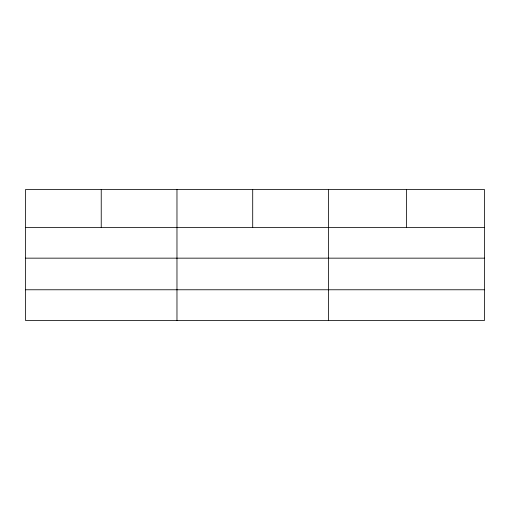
<?xml version="1.0" encoding="UTF-8"?>
<svg xmlns="http://www.w3.org/2000/svg" width="510" height="510" viewBox="0 0 510 510"><rect width="100%" height="100%" fill="white"/><g stroke="black" fill="none" stroke-linecap="round" stroke-linejoin="round"><path stroke-width="0.76" d="M484.5 258.156L484.5 189.541L25.5 189.541L25.5 320.458L484.5 320.458L484.5 258.156L25.5 258.156M25.5 227.473L484.5 227.473M25.5 289.769L484.5 289.769M406.47 189.541L406.47 227.473M328.44 189.541L328.44 320.458M252.705 189.541L252.705 227.473M176.97 189.541L176.97 320.458M101.235 189.541L101.235 227.473"/></g></svg>
